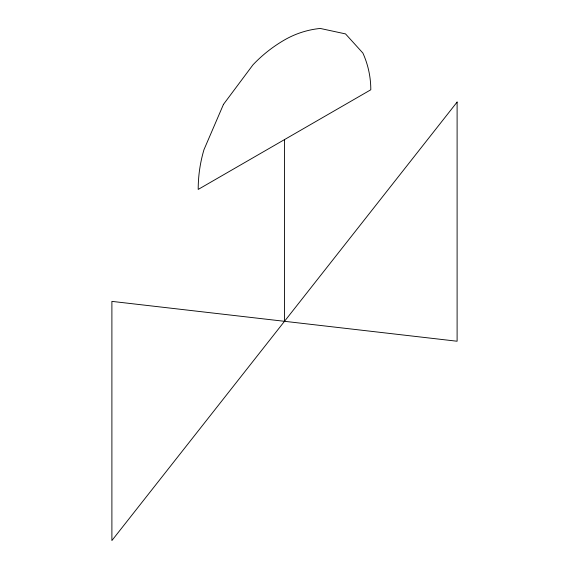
<?xml version="1.0" encoding="UTF-8"?>
<svg xmlns="http://www.w3.org/2000/svg" width="569" height="569" viewBox="0 0 569 569"><rect width="100%" height="100%" fill="white"/><g stroke="black" fill="none" stroke-linecap="round" stroke-linejoin="round"><path stroke-width="0.85" d="M284.5 139.604L284.5 321.307M223.475 104.369L203.972 149.697A139.469 139.469 0 0 0 198.197 189.427L370.803 89.774A89.056 89.056 0 0 0 362.887 53.066L345.525 33.905L320.247 28.45A89.056 89.056 0 0 0 284.5 39.944A139.469 139.469 0 0 0 252.985 64.816L223.475 104.369M457.106 102.064L111.894 540.55L111.894 301.378L457.106 341.236L457.106 102.064"/></g></svg>
